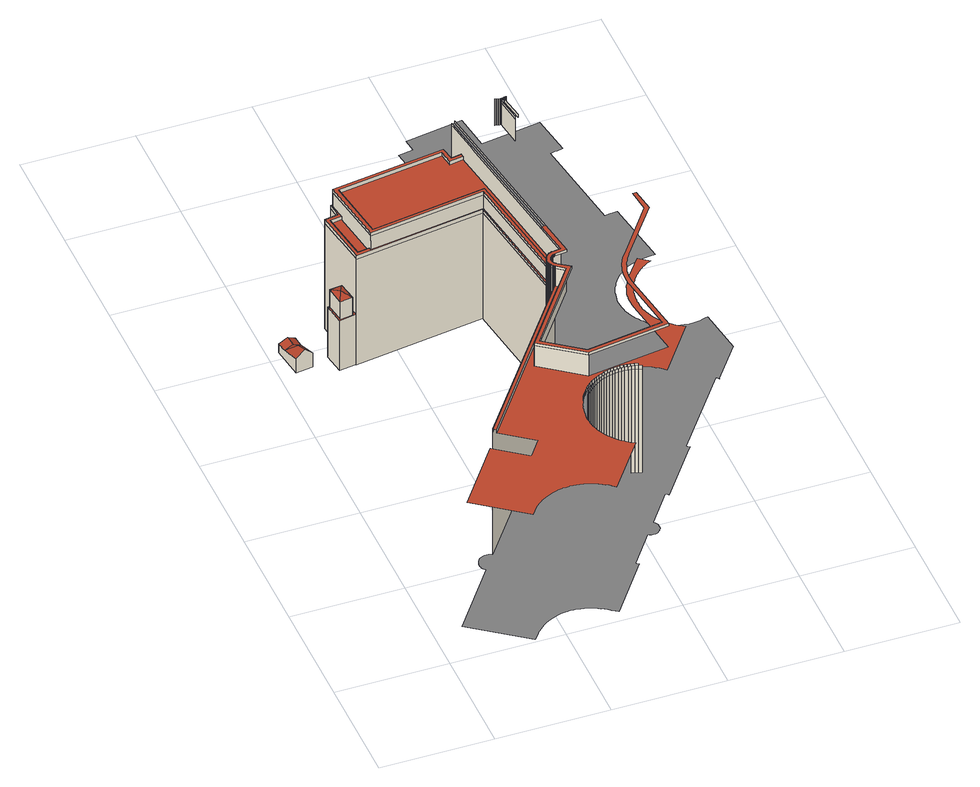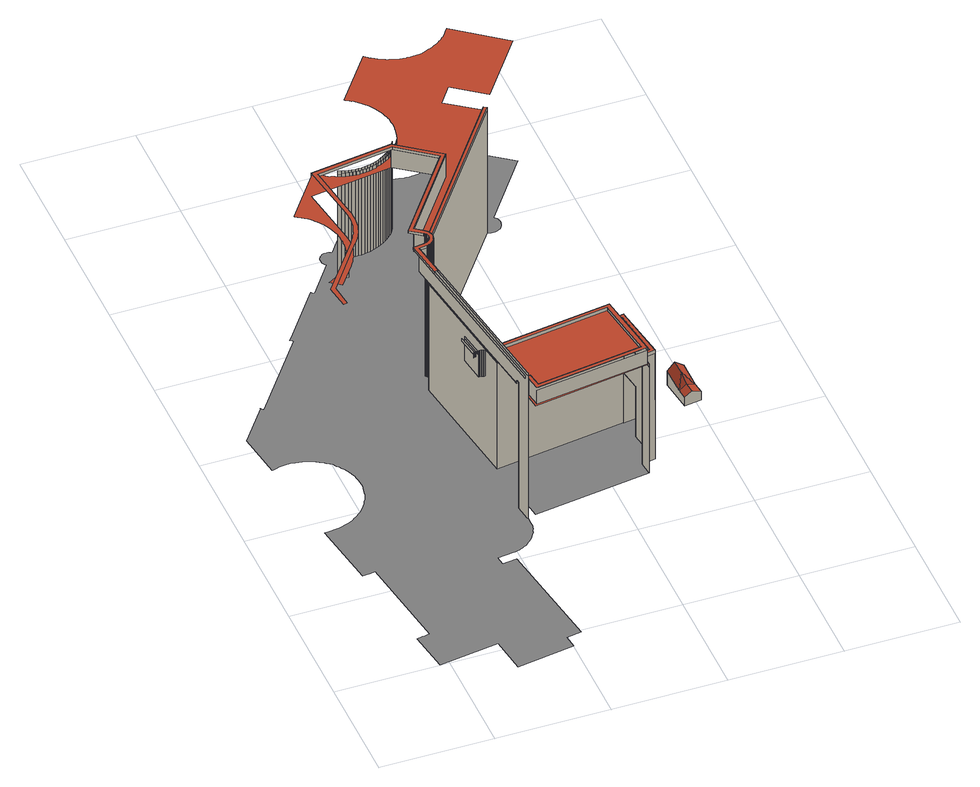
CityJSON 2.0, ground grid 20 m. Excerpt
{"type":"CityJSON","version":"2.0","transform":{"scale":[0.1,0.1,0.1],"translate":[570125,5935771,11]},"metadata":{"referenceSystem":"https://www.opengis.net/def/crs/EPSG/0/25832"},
"CityObjects":{
"building1":{"type":"Building","attributes":{"Grundfläche 2D":"17.578177","Grundhöhe NN":"15.549"},"geometry":[{"type":"Solid","lod":"3","boundaries":[[[[0,1,2,3]],[[4,5,3,6]],[[0,3,5]],[[7,5,4,8]],[[1,0,7,9]],[[0,5,7]],[[6,3,2,10,11]],[[8,4,6,11,12]],[[9,7,8,12,13]],[[10,2,1,9,13]],[[11,10,13,12]]]],"semantics":{"surfaces":[{"type":"RoofSurface"},{"type":"WallSurface"},{"type":"GroundSurface"}],"values":[[0,0,0,0,0,0,1,1,1,1,2]]}}]},
"building2":{"type":"Building","attributes":{"Grundfläche 2D":"3471.027992","Grundhöhe NN":"11.760"},"children":["building2-1"],"geometry":[{"type":"MultiSurface","lod":"3","boundaries":[[[14,15,16,17]],[[18,14,17,19]],[[20,15,14,18]],[[21,16,15,20]],[[22,23,24,25]],[[26,27,28,21,20,18,19,29,30]],[[27,26,30,31,32,33]],[[34,35,36,37]],[[37,38,39,34]],[[39,40,35,34]],[[27,41,42,28]],[[35,40,43,36]],[[41,27,33,44]],[[40,39,38,45,46,47,48,43]],[[47,46,49,50]],[[41,51,52,42]],[[51,41,44,53]],[[54,55,56,57]],[[58,59,60,61]],[[61,62,63,58]],[[64,63,62,65]],[[66,67,68,69]],[[70,71,72,73]],[[66,74,75,67]],[[65,76,77,64]],[[23,22,78,79]],[[67,80,81,68]],[[67,75,82,80]],[[76,83,84,77]],[[85,86,87,88]],[[89,90,91,92]],[[93,84,83,94]],[[80,95,96,81]],[[80,82,97,95]],[[70,98,99,71]],[[100,93,94,101]],[[95,102,103,96]],[[95,97,104,102]],[[105,100,101,106]],[[102,107,108,103]],[[102,104,109,107]],[[110,105,106,111,112,113]],[[107,114,115,108]],[[107,109,116,114]],[[117,113,112,118]],[[114,119,120,115]],[[114,116,121,119]],[[30,122,123,31]],[[124,117,118,125]],[[119,126,127,120]],[[119,121,128,126]],[[129,79,78,86,85]],[[124,125,130,131]],[[126,132,133,127]],[[134,135,98,70]],[[126,128,136,132]],[[137,138,139,140,141,142,143,144,145,146,147,148,149,150,99,98,135,88,87,151,152,153,154,155,156,157,158,159,160,161,162,163,164,165,166,167,168,169,170,171,172,173,174,175,176,177,178,179,180,181,182,183,184,185,186,187,188,189,190,191,192,193,194,195,196,197,198,199,200,201,202,203,204,205,206,207,208,209,210,211,212,213,214,215,216,217,218,219,220,221,222,223,224,225,226,227,228,229,230,231,232,233,234,59,58,63,64,77,84,93,100,105,110,113,117,124,131,235,236,237,238,239,240,241,242,243,244,245,246,247,248,249,250,251,252,253,254,255,256,257,258,259,260,261,262,263,264,265,266,267,268,269,270,271,272,273,274,275,276,277,278,279,280,281,282,283,284,285,286,287,288,289,290,291,292,293,294,295,296,297,298,299,300,301,302,303,304,305,306,307,308,309,310,311,312,313,314,315,316,317,318,319,320,321,322,323,324,325,326,327,328,329,330,331,332]],[[132,333,334,133]],[[235,131,130,335]],[[132,136,336,333]],[[335,337,236,235]],[[333,338,339,334]],[[46,340,341,49]],[[333,336,342,338]],[[237,236,337,343]],[[338,344,345,339]],[[238,237,343,346]],[[338,342,347,344]],[[344,348,349,345]],[[344,347,350,348]],[[239,238,346,351]],[[352,353,45,38,37,36,43,48,354,355,356,357,53,44,33,32,31,123,358,359,360]],[[47,361,354,48]],[[348,362,363,349]],[[348,350,364,362]],[[240,239,351,365]],[[134,70,73,366]],[[362,367,368,363]],[[362,364,369,367]],[[242,241,240,365,370,371]],[[367,372,373,368]],[[122,30,29,374]],[[367,369,375,372]],[[243,242,371,376]],[[377,89,92,378]],[[372,379,380,373]],[[372,375,381,379]],[[245,244,243,376,382,383]],[[246,245,383,384]],[[379,385,386,387,388,380]],[[389,386,385,379,381,390,391]],[[71,392,393,72]],[[90,394,395,91]],[[340,46,45,353]],[[247,246,384,396]],[[386,397,398,387]],[[248,247,396,399]],[[386,389,391,400,401,397]],[[399,402,249,248]],[[403,54,57,404]],[[397,405,406,398]],[[397,401,400,407,408,405]],[[249,402,409,410,251,250]],[[405,411,412,406]],[[405,408,413,411]],[[414,56,55,415]],[[410,416,252,251]],[[411,417,418,412]],[[411,413,419,417]],[[56,414,420,421,422,423,424,50,49,341,425,426,404,57]],[[16,21,28,42,52,427,428,429,430,431,432,433,434,435,436,437,438,439,440,441,442,443,444,445,446,447,448,449,450,451,452,453,454,455,456,457,458,459,460,461,462,463,464,465,466,467,468,469,470,471,472,473,474,475,476,477,478,479,480,481,482,483,484,485,486,487,488,489,490,491,492,493,494,495,496,497,498,499,500,501,502,503,504,505,506,507,508,509,510,511,512,513,514,515,516,517,518,519,520,521,522,523,524,525,526,527,528,529,530,531,532,533,534,535,536,537,538,539,540,541,542,543,544,545,546,547,548,549,550,551,552,553,554,555,556,557,558,559,560,561,562,563,564,565,566,567,568,569,570,571,572,573,574,575,576,577,578,579,580,581,582,583,584,585,586,587,588,589,590,591,592,593,594,595,596,597,598,599,600,601,602,603,604,605,606,607,608,609,610,611,612,613,614,615,616,617,618,619,620,621,622,623,624,625,626,627,628,629,630,631,632,633,634,635,636,637,638,639,640,641,642,643,644,645,646,647,648,649,650,651,652,653,654,655,656,657,658,659,660,661,662,663,664,665,666,667,668,669,670,671,672,673,674,675,676,677,678,679,680,681,25,24,682,683,684,685,686,687,688,689,690,691,692,693,694,695,696,697,698,699,700,701,702,703,704,705,706,707,708,709,710,711,712,713,714,374,29,19,17]],[[715,716,717,718]],[[716,715,690,689]],[[715,719,691,690]],[[719,715,718,720]],[[716,721,722,717]],[[721,716,689,688]],[[721,723,724,722]],[[719,725,692,691]],[[725,719,720,726]],[[723,721,688,687]],[[726,727,728,725]],[[725,728,693,692]],[[723,729,730,724]],[[729,723,687,686]],[[728,731,694,693]],[[731,728,727,732]],[[729,733,734,730]],[[733,729,686,685]],[[731,735,695,694]],[[735,731,732,736]],[[733,737,738,734]],[[737,733,685,684]],[[735,739,696,695]],[[739,735,736,740]],[[737,741,742,738]],[[741,737,684,683]],[[739,743,697,696]],[[743,739,740,744]],[[741,745,746,742]],[[745,741,683,682]],[[743,747,698,697]],[[747,743,744,748]],[[745,749,750,746]],[[749,745,682,24,23,79]],[[747,751,699,698]],[[749,752,753,750]],[[751,747,748,754]],[[752,749,79,129]],[[754,755,756,751]],[[751,756,700,699]],[[756,757,701,700]],[[757,756,755,758]],[[757,759,702,701]],[[759,757,758,760]],[[759,761,703,702]],[[761,759,760,762]],[[761,763,704,703]],[[764,765,766,767]],[[768,764,767,769]],[[765,770,771,766]],[[763,761,762,772]],[[773,768,769,774]],[[770,775,776,771]],[[775,777,778,776]],[[779,773,774,780]],[[777,781,782,778]],[[752,134,366,753]],[[780,783,784,779]],[[88,135,134,752,129,85]],[[763,785,705,704]],[[785,763,772,786]],[[781,787,788,782]],[[789,784,783,790]],[[787,791,792,788]],[[793,789,790,794]],[[791,795,796,792]],[[785,797,706,705]],[[797,785,786,798]],[[795,799,800,796]],[[797,801,707,706]],[[801,797,798,802]],[[799,803,804,800]],[[803,805,806,804]],[[801,807,708,707]],[[807,801,802,808]],[[805,809,810,806]],[[809,811,812,810]],[[807,813,709,708]],[[813,807,808,814]],[[811,815,816,812]],[[813,817,710,709]],[[817,813,814,818]],[[55,54,403,819,820,821,822,415]],[[815,823,824,816]],[[817,825,711,710]],[[825,817,818,826]],[[794,377,378,793]],[[823,827,828,824]],[[825,829,712,711]],[[829,825,826,830]],[[827,831,832,828]],[[829,833,713,712]],[[831,834,835,832]],[[833,829,830,836]],[[833,837,714,713]],[[837,833,836,838]],[[839,835,834,840]],[[358,841,714,837]],[[840,842,843,839]],[[837,844,359,358]],[[844,837,838,845]],[[842,846,847,843]],[[844,848,360,359]],[[848,844,845,849]],[[850,352,360,848,851,425]],[[851,848,849,852]],[[846,853,854,847]],[[426,425,851,855,820,819]],[[851,852,856,855]],[[841,122,374,714]],[[850,340,353,352]],[[122,841,358,123]],[[403,404,426,819]],[[340,850,425,341]],[[857,855,856,858]],[[856,852,849,845,838,836,830,826,818,814,808,802,798,786,772,762,760,758,755,754,748,744,740,736,732,727,726,720,718,717,722,724,730,734,738,742,746,750,753,366,73,72,393,859,860,861,862,863,864,865,866,867,868,869,870,871,872,873,874,875,876,877,878,879,880,881,882,883,884,885,886,887,888,889,890,891,892,893,894,895,896,897,394,90,89,377,794,790,783,780,774,769,767,766,771,776,778,782,788,792,796,800,804,806,810,812,816,824,828,832,835,839,843,847,854,898,858]],[[854,853,899,898]],[[415,822,420,414]],[[822,821,421,420]],[[900,356,355,901,902,429,428]],[[903,904,857,858,905,906]],[[902,901,423,422]],[[902,422,421,821,820,855,857,904,903,907,908,431,430,429]],[[909,898,899,910]],[[911,912,913,914]],[[915,911,914,916]],[[917,915,916,918]],[[917,918,919,920]],[[921,922,923,924]],[[920,919,925,926]],[[922,921,927,928]],[[926,925,929,930]],[[928,931,930,929,923,922]],[[928,932,933,931]],[[932,934,935,933]],[[934,936,937,935]],[[938,939,940,941]],[[942,937,936,943]],[[943,938,944,942]],[[945,946,944,938,941]],[[947,946,945,948]],[[949,947,948,950]],[[951,949,950,952]]],"semantics":{"surfaces":[{"type":"WallSurface"},{"type":"RoofSurface"},{"type":"GroundSurface"}],"values":[0,0,1,0,0,0,0,0,0,1,0,0,0,0,0,0,0,0,0,0,0,0,0,0,0,0,0,0,0,0,0,0,0,0,0,0,0,0,0,0,0,0,0,0,0,0,0,0,0,0,0,1,0,0,0,0,1,0,0,0,0,0,0,0,0,0,0,0,0,0,0,1,0,0,0,0,0,0,0,0,0,0,0,0,0,0,0,0,0,0,0,0,0,0,0,0,0,0,0,0,0,0,0,0,0,0,0,0,0,1,2,0,0,0,0,0,0,0,0,0,0,0,0,0,0,0,0,0,0,0,0,0,0,0,0,0,0,0,0,0,0,0,0,0,0,0,0,0,0,0,0,0,0,0,0,0,0,0,0,0,0,0,0,0,0,0,0,0,0,0,0,0,0,0,0,0,0,0,0,0,0,0,0,0,0,0,0,0,0,0,0,0,0,1,0,0,0,0,0,0,0,0,0,0,0,0,0,0,0,0,0,0,0,0,0,0,0,0,0,0,0,0,0,0,0,0,1,0,0,0,0,0,0,0,0,0,0,0,0,0,0,0,0,0,0,0,0,0,0,0,0,0,0,0]}}]},
"building2-1":{"type":"BuildingInstallation","parents":["building2"],"geometry":[{"type":"MultiSurface","lod":"3","boundaries":[[[953,954,955]],[[953,956,954]],[[953,955,957]],[[953,957,956]],[[955,954,958,959]],[[957,955,959,960]],[[956,957,960,961]],[[956,961,958,954]]],"semantics":{"surfaces":[{"type":"RoofSurface"},{"type":"WallSurface"}],"values":[0,0,0,0,1,1,1,1]}}]}
},
"vertices":[
[23,759,70],[21,779,70],[5,777,63],[8,758,63],[29,721,88],[26,741,82],[13,719,75],[37,762,63],[43,723,75],[35,781,63],[5,777,45],[13,719,45],[43,723,45],[35,781,45],
[96,740,113],[90,779,113],[90,779,8],[96,740,8],[126,745,113],[126,745,8],[120,783,113],[120,783,8],[161,227,265],[381,522,265],[381,522,8],[161,227,8],[126,745,230],[111,846,230],[111,846,8],[126,744,8],[126,744,230],[126,744,237],[126,745,237],[111,846,237],[131,752,230],[118,841,230],[118,841,237],[131,752,237],[152,755,237],[152,755,230],[139,844,230],[135,850,230],[135,850,8],[139,844,237],[135,850,237],[153,751,237],[153,751,265],[135,873,265],[135,873,237],[153,751,272],[135,873,272],[132,875,230],[132,875,8],[132,875,237],[159,758,265],[143,868,265],[143,868,272],[159,758,272],[328,254,265],[325,249,265],[325,249,272],[328,254,272],[331,259,272],[331,259,265],[332,259,265],[332,259,272],[333,251,265],[336,256,265],[336,256,272],[333,251,272],[282,356,309],[355,302,309],[355,302,314],[282,356,314],[333,251,89],[336,256,89],[335,264,272],[335,264,265],[161,227,272],[381,522,272],[339,261,265],[339,261,272],[339,261,89],[339,268,272],[339,268,265],[386,518,272],[166,223,272],[166,223,265],[386,518,265],[292,358,314],[356,310,314],[356,310,309],[292,358,309],[339,269,265],[339,269,272],[343,265,265],[343,265,272],[343,265,89],[282,356,265],[355,302,265],[343,273,265],[343,273,272],[347,269,265],[347,269,272],[347,269,89],[347,277,265],[347,277,272],[351,273,265],[351,273,272],[351,273,89],[348,277,265],[348,277,272],[352,281,272],[352,281,265],[355,276,265],[355,276,272],[355,276,89],[357,284,265],[357,284,272],[360,279,265],[360,279,272],[360,279,89],[356,778,230],[356,778,237],[362,287,265],[362,287,272],[365,282,265],[365,282,272],[365,282,89],[382,521,272],[367,290,272],[367,290,265],[370,285,265],[370,285,272],[396,510,309],[396,510,265],[370,285,89],[496,497,265],[494,492,265],[491,487,265],[489,481,265],[487,476,265],[485,470,265],[484,465,265],[484,464,265],[483,459,265],[483,453,265],[483,447,265],[483,441,265],[484,434,265],[500,323,265],[222,182,265],[198,150,265],[143,191,265],[60,80,265],[148,14,265],[153,20,265],[154,23,265],[155,23,265],[158,27,265],[159,28,265],[162,32,265],[163,32,265],[167,36,265],[172,39,265],[172,40,265],[176,43,265],[177,43,265],[182,46,265],[187,49,265],[192,51,265],[193,51,265],[198,53,265],[204,55,265],[209,57,265],[210,57,265],[215,58,265],[216,58,265],[221,58,265],[222,58,265],[227,58,265],[227,59,265],[228,59,265],[233,58,265],[234,58,265],[239,58,265],[240,58,265],[245,57,265],[251,56,265],[257,54,265],[262,52,265],[263,52,265],[268,50,265],[273,48,265],[274,47,265],[278,45,265],[279,44,265],[283,41,265],[284,41,265],[288,38,265],[289,38,265],[292,35,265],[298,30,265],[365,120,265],[364,121,265],[358,125,265],[355,127,265],[354,127,265],[350,131,265],[345,135,265],[341,139,265],[337,143,265],[333,148,265],[330,153,265],[327,158,265],[324,163,265],[322,168,265],[321,169,265],[319,174,265],[318,180,265],[316,185,265],[316,186,265],[315,191,265],[315,192,265],[315,197,265],[315,198,265],[314,203,265],[314,209,265],[315,215,265],[316,221,265],[317,227,265],[318,233,265],[319,233,265],[320,238,265],[323,244,265],[373,292,265],[378,294,265],[378,295,265],[384,296,265],[390,298,265],[396,299,265],[401,299,265],[402,299,265],[407,300,265],[408,300,265],[413,300,265],[414,300,265],[419,299,265],[420,299,265],[425,298,265],[426,298,265],[431,297,265],[437,295,265],[442,294,265],[443,294,265],[443,293,265],[448,291,265],[453,289,265],[454,289,265],[458,286,265],[459,286,265],[463,282,265],[464,282,265],[468,279,265],[473,275,265],[475,273,265],[478,271,265],[544,360,265],[543,361,265],[540,363,265],[539,363,265],[539,364,265],[534,367,265],[530,370,265],[529,370,265],[525,374,265],[521,378,265],[520,378,265],[517,383,265],[516,383,265],[513,387,265],[513,388,265],[509,393,265],[506,397,265],[506,398,265],[503,403,265],[501,408,265],[499,413,265],[499,414,265],[497,419,265],[497,420,265],[495,426,265],[495,431,265],[494,432,265],[494,437,265],[494,438,265],[494,443,265],[493,444,265],[494,449,265],[494,450,265],[494,455,265],[494,456,265],[495,461,265],[495,462,265],[496,466,265],[496,467,265],[497,472,265],[498,473,265],[499,478,265],[500,479,265],[502,484,265],[505,490,265],[507,494,265],[508,495,265],[510,499,265],[511,500,265],[514,504,265],[514,505,265],[518,509,265],[522,513,265],[523,514,265],[526,517,265],[527,518,265],[531,521,265],[532,522,265],[537,525,265],[542,528,265],[546,531,265],[547,531,265],[550,532,265],[532,546,265],[503,507,265],[500,502,265],[375,287,265],[375,287,272],[373,292,272],[375,287,89],[378,294,272],[380,289,265],[380,289,272],[358,781,265],[358,781,272],[380,289,89],[378,295,272],[386,291,265],[386,291,272],[384,296,272],[386,291,89],[391,292,265],[391,292,272],[391,292,89],[390,298,272],[391,557,237],[358,781,237],[336,902,237],[340,877,237],[343,877,237],[339,906,237],[388,556,237],[389,557,237],[390,557,237],[336,902,265],[396,293,265],[396,293,272],[396,293,89],[396,299,272],[396,510,314],[402,294,265],[402,294,272],[402,294,89],[401,299,272],[402,299,272],[408,294,265],[408,294,272],[356,778,8],[408,294,89],[407,300,272],[407,512,314],[407,512,309],[413,294,265],[413,294,272],[413,294,89],[408,300,272],[413,300,272],[414,300,272],[417,294,265],[419,293,265],[419,293,272],[417,294,272],[419,293,97],[417,294,89],[419,293,89],[500,323,309],[500,323,314],[492,330,314],[492,330,309],[419,299,272],[424,293,265],[424,293,272],[420,299,272],[424,293,89],[424,293,97],[425,298,272],[363,788,265],[363,788,272],[430,292,265],[430,292,272],[424,293,47],[430,292,47],[426,298,272],[431,297,272],[435,290,265],[435,290,272],[435,290,47],[331,895,272],[331,895,265],[437,295,272],[441,288,265],[441,288,272],[441,288,47],[335,870,272],[360,874,272],[359,880,272],[340,877,272],[336,902,272],[391,557,272],[397,558,272],[339,906,8],[343,877,8],[359,880,8],[355,908,8],[354,910,8],[354,914,8],[354,918,8],[354,922,8],[354,926,8],[354,930,8],[355,934,8],[356,937,8],[358,941,8],[359,945,8],[361,948,8],[363,951,8],[365,955,8],[367,958,8],[370,961,8],[372,963,8],[375,966,8],[378,968,8],[381,971,8],[385,973,8],[388,975,8],[392,976,8],[395,978,8],[399,979,8],[403,980,8],[407,980,8],[435,984,8],[433,1001,8],[407,997,8],[376,1203,8],[402,1207,8],[399,1231,8],[501,1247,8],[510,1182,8],[616,1198,8],[627,1124,8],[617,1122,8],[613,1122,8],[607,1121,8],[604,1121,8],[604,1120,8],[630,945,8],[632,945,8],[638,946,8],[641,946,8],[641,947,8],[647,947,8],[653,948,8],[671,826,8],[660,825,8],[655,824,8],[650,824,8],[644,823,8],[639,822,8],[634,820,8],[628,818,8],[623,816,8],[618,813,8],[614,810,8],[609,807,8],[605,803,8],[600,800,8],[597,796,8],[593,791,8],[590,787,8],[586,782,8],[584,777,8],[581,772,8],[579,767,8],[577,762,8],[576,756,8],[575,751,8],[574,745,8],[573,740,8],[573,734,8],[574,729,8],[574,723,8],[575,717,8],[576,712,8],[578,707,8],[580,701,8],[582,696,8],[585,691,8],[588,687,8],[591,682,8],[592,681,8],[594,679,8],[595,678,8],[598,673,8],[602,670,8],[607,666,8],[611,663,8],[616,660,8],[621,657,8],[626,654,8],[631,652,8],[636,650,8],[642,649,8],[647,648,8],[653,647,8],[658,646,8],[664,646,8],[670,647,8],[675,647,8],[681,648,8],[686,650,8],[691,651,8],[694,652,8],[706,569,8],[657,503,8],[657,502,8],[653,507,8],[652,507,8],[652,506,8],[547,366,8],[548,365,8],[552,362,8],[548,357,8],[478,263,8],[475,266,8],[473,267,8],[429,208,8],[430,208,8],[431,207,8],[432,206,8],[432,205,8],[433,204,8],[433,203,8],[434,203,8],[434,202,8],[435,201,8],[435,200,8],[435,199,8],[435,198,8],[435,197,8],[435,196,8],[435,195,8],[435,194,8],[435,193,8],[435,192,8],[435,191,8],[434,190,8],[434,189,8],[433,189,8],[433,188,8],[432,187,8],[432,186,8],[431,185,8],[430,184,8],[429,184,8],[428,183,8],[427,183,8],[427,182,8],[426,182,8],[425,181,8],[424,181,8],[423,181,8],[422,181,8],[421,181,8],[420,181,8],[419,181,8],[418,181,8],[417,181,8],[416,181,8],[415,181,8],[414,182,8],[413,182,8],[413,183,8],[412,183,8],[411,184,8],[367,125,8],[368,124,8],[372,121,8],[299,22,8],[289,29,8],[285,33,8],[280,36,8],[276,39,8],[275,39,8],[271,42,8],[266,45,8],[260,47,8],[255,49,8],[250,50,8],[244,51,8],[239,52,8],[233,52,8],[227,53,8],[222,52,8],[216,52,8],[211,51,8],[205,49,8],[200,48,8],[195,46,8],[190,43,8],[185,41,8],[180,38,8],[175,35,8],[171,31,8],[167,27,8],[163,23,8],[159,19,8],[158,17,8],[149,6,8],[51,79,8],[137,195,8],[137,196,8],[136,197,8],[135,198,8],[134,199,8],[134,200,8],[133,201,8],[133,202,8],[132,203,8],[132,204,8],[132,205,8],[131,207,8],[131,208,8],[131,209,8],[131,210,8],[131,212,8],[132,213,8],[132,214,8],[132,215,8],[133,217,8],[133,218,8],[134,219,8],[134,220,8],[135,221,8],[136,222,8],[136,223,8],[137,224,8],[138,225,8],[139,225,8],[140,226,8],[141,227,8],[142,227,8],[144,228,8],[145,228,8],[146,229,8],[147,229,8],[148,229,8],[150,229,8],[151,229,8],[152,229,8],[153,229,8],[155,229,8],[156,229,8],[157,228,8],[158,228,8],[159,228,8],[380,523,8],[379,524,8],[378,525,8],[377,526,8],[377,527,8],[376,528,8],[376,529,8],[375,530,8],[375,532,8],[374,533,8],[374,534,8],[374,535,8],[374,537,8],[374,538,8],[374,539,8],[374,540,8],[375,542,8],[375,543,8],[375,544,8],[376,545,8],[376,546,8],[377,548,8],[378,549,8],[379,550,8],[379,551,8],[380,552,8],[381,552,8],[382,553,8],[383,554,8],[384,555,8],[385,555,8],[387,556,8],[388,556,8],[375,532,309],[375,530,309],[375,530,314],[375,532,314],[374,533,309],[374,533,314],[376,529,309],[376,529,314],[376,528,309],[376,528,314],[374,534,309],[374,534,314],[374,535,314],[374,535,309],[377,527,309],[377,527,314],[374,537,309],[374,537,314],[377,526,309],[377,526,314],[374,538,309],[374,538,314],[378,525,309],[378,525,314],[374,539,309],[374,539,314],[379,524,309],[379,524,314],[374,540,309],[374,540,314],[380,523,309],[380,523,314],[375,542,309],[375,542,314],[381,522,309],[381,522,314],[375,543,309],[382,521,309],[382,521,314],[375,543,314],[375,544,314],[375,544,309],[376,545,309],[376,545,314],[376,546,309],[376,546,314],[377,548,309],[377,548,314],[378,549,309],[382,533,309],[382,534,309],[382,534,314],[382,533,314],[382,532,309],[382,532,314],[381,535,309],[381,535,314],[378,549,314],[383,531,309],[383,531,314],[381,536,309],[381,536,314],[381,537,309],[381,537,314],[383,530,309],[383,530,314],[381,538,309],[381,538,314],[384,529,314],[384,529,309],[379,550,309],[379,550,314],[381,539,309],[381,539,314],[385,528,309],[385,528,314],[382,540,309],[382,540,314],[386,527,309],[386,527,314],[382,541,309],[382,541,314],[379,551,309],[379,551,314],[382,542,309],[382,542,314],[380,552,309],[380,552,314],[383,543,309],[383,543,314],[383,544,309],[383,544,314],[381,552,309],[381,552,314],[384,544,309],[384,544,314],[384,545,309],[384,545,314],[382,553,309],[382,553,314],[385,546,309],[385,546,314],[383,554,309],[383,554,314],[397,558,265],[406,559,265],[360,874,265],[335,870,265],[386,547,309],[386,547,314],[384,555,309],[384,555,314],[387,548,309],[387,548,314],[385,555,309],[385,555,314],[388,548,309],[388,548,314],[387,556,309],[389,549,309],[389,549,314],[387,556,314],[388,556,309],[388,556,314],[390,549,314],[390,549,309],[388,556,230],[391,549,309],[391,549,314],[389,557,309],[389,557,314],[392,550,309],[392,550,314],[390,557,309],[390,557,314],[391,557,265],[391,557,309],[391,557,314],[414,553,309],[414,553,314],[406,559,309],[406,559,314],[397,620,309],[397,620,314],[484,434,314],[483,441,314],[483,447,314],[483,453,314],[483,459,314],[484,464,314],[484,465,314],[485,470,314],[487,476,314],[489,481,314],[491,487,314],[494,492,314],[496,497,314],[500,502,314],[503,507,314],[575,603,314],[569,645,314],[562,644,314],[567,604,314],[502,516,314],[498,511,314],[497,511,314],[494,506,314],[490,501,314],[487,496,314],[487,495,314],[485,490,314],[484,490,314],[484,489,314],[482,484,314],[480,478,314],[478,472,314],[477,466,314],[477,465,314],[476,459,314],[476,453,314],[476,447,314],[476,440,314],[477,434,314],[404,621,314],[404,621,309],[343,877,230],[340,877,265],[359,880,265],[354,910,309],[355,908,309],[355,908,314],[354,910,314],[354,910,124],[354,910,122],[361,915,314],[361,915,309],[421,887,364],[419,887,364],[419,887,309],[421,887,309],[422,886,364],[422,886,309],[424,886,364],[424,886,309],[425,885,309],[425,885,364],[436,839,354],[429,885,354],[429,885,309],[436,839,309],[427,885,309],[427,885,364],[436,839,360],[429,885,360],[428,885,309],[428,885,364],[429,885,364],[430,885,360],[430,885,364],[431,885,360],[431,885,364],[433,885,360],[433,885,364],[435,886,360],[442,842,360],[442,842,354],[435,886,354],[434,886,364],[434,886,360],[435,886,364],[436,886,354],[436,886,364],[437,886,364],[437,886,354],[438,887,364],[438,887,354],[439,887,364],[439,887,354],
[106,762,155],[120,746,150],[115,780,150],[98,743,150],[93,777,150],[120,746,113],[115,780,113],[93,777,113],[98,743,113]
]}
